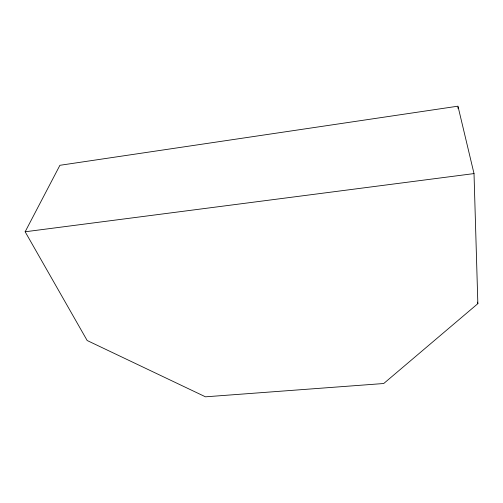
<?xml version="1.0" encoding="UTF-8"?>
<svg xmlns="http://www.w3.org/2000/svg" width="503" height="503" viewBox="0 0 503 503"><rect width="100%" height="100%" fill="white"/><g stroke="black" fill="none" stroke-linecap="round" stroke-linejoin="round"><path stroke-width="0.75" d="M25.15 231.776L59.907 165.298L457.956 106.177L474.015 173.585L477.85 303.661L383.726 383.512L205.476 396.823L87.17 340.518L25.15 231.776L474.015 173.585M477.548 302.14L477.85 303.661M457.988 106.963L458.057 108.522"/></g></svg>
